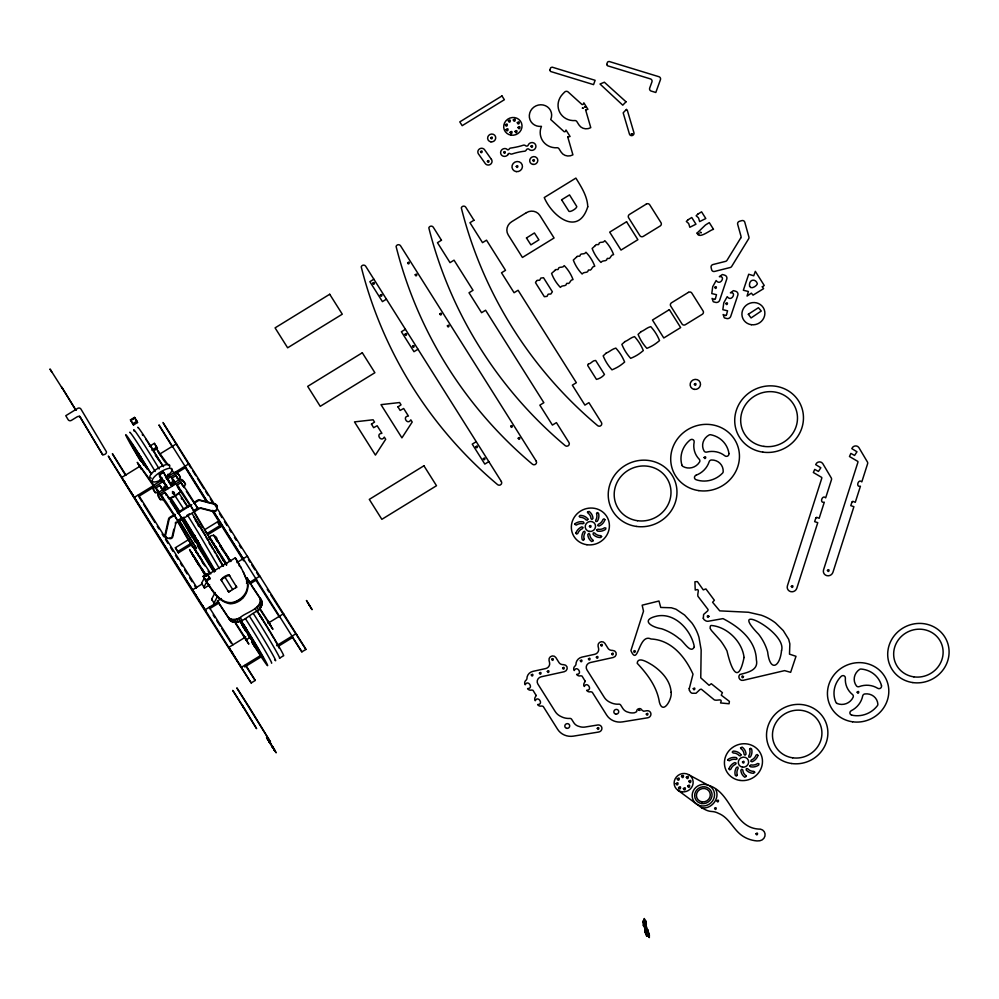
<?xml version="1.0" encoding="UTF-8"?>
<svg xmlns="http://www.w3.org/2000/svg" width="999" height="999" viewBox="0 0 999 999"><rect width="100%" height="100%" fill="white"/><g stroke="black" fill="none" stroke-linecap="round" stroke-linejoin="round"><path stroke-width="1.5" d="M75.799 410.214L61.488 386.763M647.702 930.469L647.777 929.782L649.338 935.663L649.225 933.665L649.3 937.599L649.288 934.914M643.706 922.926L643.468 921.815L643.531 925.973L643.194 920.666L643.631 922.439M234.553 601.91L236.101 601.823M643.668 922.164L644.33 918.518C643.718 924.225 647.976 922.502 644.392 919.068M649.15 934.402L649.163 933.665M643.843 922.139L645.354 932.816L644.992 929.744M645.304 930.469L646.952 936.25M229.708 575.936C229.708 572.527 218.881 579.158 221.653 580.744M228.059 590.958L228.696 591.97L229.733 591.333M645.841 922.676L646.328 924.337L646.016 921.79M644.143 926.36L644.005 922.764M221.391 598.563L217.432 600.998L228.097 617.02C231.019 620.791 236.726 619.705 240.297 617.507C245.816 612.2 263.436 608.641 259.74 597.552L249.076 581.53L246.441 583.154M217.432 600.998L229.782 619.979C238.411 627.884 249.413 614.085 256.768 611.376C261.825 608.778 264.161 601.922 259.74 597.552M689.31 688.536L693.006 674.175C685.277 657.005 671.415 639.884 650.998 638.998C638.423 632.817 638.336 667.657 630.906 650.599L643.506 611.163L642.157 605.182L658.965 601.011L660.751 607.454L671.328 607.767L675.961 609.203L684.577 615.022L691.957 623.039A55.844 53.084 -25.7 0 1 696.615 631.068A51.773 49.213 -25.7 0 1 698.975 637.387L701.161 649.899L700.761 677.846L709.115 685.326L711.3 683.728L722.414 692.657L721.266 695.179L729.42 701.41L729.058 703.771L720.554 702.946C723.201 697.652 717.207 701.148 714.397 699.949L701.373 689.235A2.797 2.66 -25.7 0 0 699.899 689.597L696.016 693.256L692.082 693.256A5.132 4.883 -25.7 0 1 690.484 692.157L689.522 690.509M242.033 598.176L242.894 596.903M172.24 536.176L173.814 529.195M178.122 478.958L176.985 478.034M183.229 485.951L182.093 485.027M178.883 480.519L180.357 477.197L179.208 475.262A3.322 3.059 -36.1 0 0 174.575 474.537L166.995 479.208M162.675 496.965L162.35 497.977L163.948 499.837L160.364 499.637L159.216 497.702A3.322 3.059 -36.1 0 1 160.739 493.181L179.67 481.543A3.322 3.059 -36.1 0 1 184.315 482.255L185.464 484.19L183.991 487.512L183.154 486.113M162.013 488.986L159.94 485.489L155.931 487.949L157.43 490.472M202.085 584.265L201.586 583.229L204.408 577.934M207.492 580.407L203.971 587.012L204.47 588.049L209.678 584.852M212.138 600.212L211.638 599.175L215.16 592.569M217.557 596.366L214.023 602.971L214.523 604.008L211.638 599.175M230.831 561.525L217.307 540.247C217.033 533.041 205.607 534.84 211.576 540.234M213.561 534.827L215.26 537.999M646.64 934.477L646.74 936.288L645.342 932.666M225.187 563.96L225.075 562.662M178.858 487.012L178.371 488.111L180.856 491.446L175.462 496.178L168.831 498.838L167.133 495.154L165.909 494.98M162.2 478.022C160.539 479.945 158.179 475.112 160.377 474.537M157.58 489.972L157.243 490.984L158.841 492.844L155.257 492.632L153.022 489.223A3.322 3.059 -36.1 0 1 154.545 484.702L162.125 480.044M162.787 473.051L163.898 472.652L165.16 475.899M160.802 487.987L161.388 487.962M130.494 419.867L134.503 417.407L136.9 421.191L137.525 422.515L133.516 424.975L130.494 419.867L133.516 424.975M130.819 420.529L134.828 418.057M132.892 423.651L136.9 421.191M373.863 279.208L369.855 281.681L382.43 301.623L386.438 299.151M149.438 446.378L154.37 443.344L157.392 448.451L153.696 450.724M151.836 450.174L156.768 447.14M140.035 466.196L121.828 477.397L122.465 478.721L205.856 611.051L205.22 609.727L218.431 601.598M159.553 454.195L176.461 443.793L177.098 445.117M159.553 475.024L163.299 471.99L172.215 486.126L171.316 485.002M159.428 474.75L163.299 471.99M405.419 329.283L401.411 331.755L413.986 351.698L417.994 349.225M165.909 477.709L173.489 473.051A3.322 3.059 -36.1 0 1 178.122 473.776L180.357 477.197M153.908 485.339L134.39 497.34L135.027 498.663M173.426 473.339L189.036 463.736L189.66 465.047M138.936 496.253L153.234 487.462M176.661 473.051L185.764 467.457M164.473 480.756L155.632 486.188A3.322 3.059 -36.1 0 0 154.108 490.709L155.257 492.632M172.315 479.021L173.451 480.594L171.965 478.096L175.974 475.624L179.196 480.044M166.671 485.314L163.674 487.162L165.285 489.373M168.419 481.331L169.693 483.479L171.691 482.23L173.302 484.44M159.291 474.463L168.207 488.598L167.095 487.075L159.653 491.695A3.322 3.059 -36.1 0 0 158.129 496.216L160.364 499.637M171.141 484.627L178.584 480.057A3.322 3.059 -36.1 0 1 183.229 480.769L185.464 484.19M161.588 496.141L162.375 497.24L161.039 494.967L165.047 492.507L170.33 499.85A338.386 11.351 58.4 0 1 179.133 513.773L181.768 518.294L178.272 512.687M177.397 485.976L178.409 487.387L177.073 485.102L181.081 482.642L186.363 489.985A338.386 11.351 58.4 0 1 195.167 503.921L197.802 508.429L193.881 502.385L194.243 503.009M170.704 497.727L173.888 496.166M174.887 495.554L178.896 493.081L187.987 507.005M174.763 514.285L169.68 517.42A2.473 2.448 -43.3 0 0 168.556 518.993L165.035 534.652A2.473 2.448 -43.3 0 0 166.895 537.562M177.31 512.724L190.01 504.92L190.322 505.619M193.818 502.572L197.627 500.224A2.473 2.448 -43.3 0 1 199.55 499.937L214.997 503.921A2.473 2.448 -43.3 0 1 216.721 506.918M175.287 514.847L170.205 517.981A2.473 2.448 -43.3 0 0 169.081 519.555L165.572 535.214A2.473 2.448 -43.3 0 0 167.432 538.124L169.83 538.636A2.473 2.448 -43.3 0 0 172.777 536.738L175.599 524.163A2.473 2.448 -43.3 0 1 176.723 522.589L199.263 508.716A2.473 2.448 -43.3 0 1 201.174 508.429L213.586 511.638A2.473 2.448 -43.3 0 0 216.608 509.865L217.245 507.48A2.473 2.448 -43.3 0 0 215.522 504.483L200.075 500.499A2.473 2.448 -43.3 0 0 198.152 500.786L194.343 503.134M177.834 513.286L191.808 504.695M174.563 515.909L173.838 514.697L177.56 520.529L181.568 518.069M190.31 505.332L193.594 510.664L197.602 508.204M178.846 520.392L184.153 517.132M186.801 515.496L189.46 513.873M193.431 511.426L197.415 508.978M191.496 544.792L188.474 539.685L191.496 544.792L178.409 552.834L175.387 547.727L189.897 538.811M192.532 537.187L195.167 535.564M204.395 529.882L217.582 521.778L219.967 525.561L220.604 526.885L207.417 534.989M178.409 552.834L177.785 551.523L190.959 543.406M219.967 525.561L206.781 533.678L204.508 529.82M195.554 542.295L198.189 540.671M203.184 576.286L207.193 573.826L210.065 578.721L206.056 581.193L203.184 576.286C209.94 586.713 216.696 601.673 230.344 603.808C243.831 603.159 252.834 588.011 245.055 576.348M203.634 577.31L206.643 575.461M210.065 578.721L207.642 574.85L235.277 557.854L241.084 567.832M209.615 577.697L205.607 580.169L206.056 581.193M201.761 584.19L192.657 589.785L193.294 591.108M236.888 562.587L247.29 556.181L247.927 557.504M235.639 587.699L236.663 587.15L229.033 574.812L221.016 579.745L228.684 591.982L236.701 587.05L236.051 586.051M476.248 441.67L472.24 444.143L484.815 464.085L488.823 461.613M249.45 582.517L259.865 576.123L260.489 577.434M218.868 603.046L209.765 608.641L209.228 607.267L232.917 644.842M250.087 583.841L256.593 579.845M235.065 602.459L243.069 597.539M245.816 636.9L228.908 647.302L242.108 668.568L241.471 667.245L260.989 655.244M267.932 623.301L283.541 613.698L284.178 615.022M249.25 636.263L250.012 637.487L246.316 639.785L246.953 641.108L243.931 636.001L244.568 637.312M276.598 645.641L296.116 633.641L296.74 634.952M244.705 666.97L261.613 656.568M278.534 646.166L292.844 637.362M251.186 682.941L108.317 456.068L109.465 458.104A482.979 16.209 58.4 0 0 251.199 682.954L255.195 680.469A482.979 16.209 58.4 0 1 246.328 666.745M292.944 638.074A482.979 16.209 58.4 0 0 301.823 651.81L305.956 649.475L305.12 647.964L162.962 422.465M173.764 480.019C172.465 482.042 175.137 481.493 172.365 479.882M228.858 575.923L229.545 575.861M679.545 791.158L677.946 790.284L701.635 807.791C711.463 809.577 720.554 798.226 715.609 789.247M246.478 581.256L249.163 581.356L249.663 582.392L246.778 577.559L249.163 581.356M158.004 491.446L156.456 489.847M200.649 507.867L211.676 510.714M172.315 492.969C177.647 492.157 171.403 496.715 173.814 491.92M701.635 807.791L705.569 809.814A16.371 15.559 -25.7 0 0 712.037 811.513A15.822 15.047 -25.7 0 1 718.331 813.286C728.933 817.432 732.804 828.621 741.345 835.114A31.281 29.733 -25.7 0 0 756.992 840.933L759.877 840.758A6.169 5.857 -25.7 0 0 760.489 829.145C732.604 829.008 732.442 792.145 708.166 785.226L689.335 775.062M301.91 651.91L212.924 510.464M710.039 786.25L711.663 787.612A11.289 10.727 -25.7 0 1 707.092 805.244A11.289 10.727 -25.7 0 1 692.182 795.054A11.289 10.727 -25.7 0 1 708.166 785.226M178.284 512.724L177.847 512.225L178.297 513.024M267.432 738.785L268.369 740.097M269.805 742.145L270.342 743.106M271.054 744.18L270.517 743.219M223.376 550.861L217.095 540.084L217.632 541.046M209.59 537.225L226.823 563.998M216.92 549.375L218.556 551.723L217.894 550.886M190.647 551.548L192.22 553.758L191.658 552.772M192.495 554.845L192.183 554.245L196.079 560.614M197.215 561.95L197.702 562.649M196.878 561.7L198.451 563.911M177.372 486.763L180.856 491.446M143.207 462.537L144.905 464.91M143.381 463.986L144.106 465.01M157.38 490.434L156.381 489.035M193.594 510.664L191.159 506.381A338.386 11.351 58.4 0 0 182.355 492.457L177.073 485.102M177.56 520.529L175.125 516.246A338.386 11.351 58.4 0 0 166.321 502.31L161.039 494.967M170.117 483.366L168.381 480.382M166.146 485.901L162.462 479.87L166.171 485.901M102.398 454.233C103.696 455.694 107.093 453.571 106.406 451.76L80.944 409.091A2.473 2.298 -36.4 0 0 77.647 408.404L65.772 415.709L68.132 419.667A2.473 2.298 -36.4 0 0 71.428 420.354L77.185 416.808A2.473 2.298 -36.4 0 1 80.469 417.482L102.785 454.907L79.433 416.084L80.469 417.482M182.38 484.865L181.081 482.642M166.346 494.73L165.047 492.507M218.282 542.057L217.67 540.958M216.259 539.485L217.195 540.971L216.284 539.597M189.997 504.994L190.235 505.469M227.297 556.418L228.534 558.229M196.266 551.885L196.878 552.984M196.054 560.564L195.392 559.415M267.857 739.135L268.244 739.897M243.132 706.68C242.208 704.67 243.993 708.391 243.144 706.543M169.693 483.479L171.029 485.314M167.02 487.774L160.677 477.634M168.494 465.359L157.268 450.037L158.978 453.096M171.229 469.118L173.963 472.877M161.638 457.018L158.329 451.798L160.901 455.781M162.2 458.179L165.784 463.086M186.376 491.333L194.368 503.446M155.357 455.307L163.574 466.583M171.965 478.096L175.187 482.505M168.044 474.15L169.83 476.61M172.515 480.294L174.313 482.742M179.683 490.109L190.359 505.919M166.021 477.647L166.87 478.821M151.548 473.976L141.246 459.902L142.632 462M159.94 485.489L163.162 489.91M170.342 501.198L178.346 513.311M153.921 485.202L137.238 462.362L153.796 486.463M155.931 487.949L159.153 492.37M139.373 465.621L138.287 464.123L141.596 469.343L140.497 467.844M139.398 465.984L140.484 467.482M160.964 496.291L174.338 515.771M181.531 497.877L182.78 499.65M205.594 580.444C212.2 589.098 218.719 602.971 231.356 602.647C242.37 600.998 251.174 589.647 246.066 578.783M144.967 465.197L143.381 462.862M248.426 635.152L248.888 635.801M249.263 636.588L250.012 637.487M177.372 478.034L175.974 475.624M168.856 481.643L168.356 480.881M215.135 537.075L215.672 538.061M222.153 548.876L221.778 548.226M222.964 550.312L221.666 548.389M145.255 466.533L145.342 466.383M195.092 549.4L194.905 549.537M248.289 634.377L251.099 638.836L250.012 636.8M274.775 750.861C272.977 747.552 275.886 752.347 274.737 750.361M182.38 519.905L182.792 520.429L182.467 519.755M142.994 463.636L143.769 464.772M251.086 637.936L247.702 632.916A60.302 2.023 58.4 0 1 244.643 628.196A51.611 1.736 58.4 0 1 240.085 621.103M251.586 585.726L261.426 600.524M216.021 538.611L215.359 537.724M248.139 633.816L249.001 635.152M251.461 639.66L252.872 641.658L249.338 635.689M204.495 573.026L203.072 571.028L203.796 572.527M245.03 637.924L245.754 639.21M273.926 749.375L274.213 749.987M183.566 500.824L186.913 505.956M181.955 517.644L214.773 570.916M147.44 469.455L146.304 467.694M252.947 641.271L251.511 639.01M145.592 466.121L146.329 467.132M142.308 462.425L141.296 460.926L141.97 462.05M229.171 575.349L229.033 574.812M227.909 556.93L225.05 553.109M229.146 559.178L226.186 554.707L226.623 555.719M213.424 543.031L214.348 544.617L213.536 543.219M217.62 550.137L217.695 550.412M178.596 511.488L172.34 501.498L178.896 510.889M195.517 550.524C196.179 551.248 193.569 547.29 195.629 550.387M193.381 555.357L198.564 563.848M203.858 571.728L200.849 567.395L205.532 575.486M196.553 560.689C197.515 562.15 194.368 557.142 196.478 560.427M205.107 573.963L202.135 569.492L204.87 574.388M269.668 742.619L270.217 743.581L267.482 738.948M62.4 388.524L49.975 368.993L50.799 370.492M198.202 525.462L198.813 526.411M141.284 460.352L142.07 461.675L137.8 454.857M140.984 460.039L137.238 453.983L137.675 454.782M252.11 640.009L251.598 639.16M252.422 640.309L254.683 644.018M245.117 629.582L247.203 632.842M51.798 372.103L50.824 370.379M145.829 466.333L146.229 466.97M179.033 520.866L180.419 523.026A80.931 2.71 58.4 0 1 186.888 533.279L196.478 548.538L179.508 520.654M251.336 638.149C254.146 642.707 245.991 629.969 250.1 636.713M220.155 545.017L219.68 544.318L219.992 544.905M228.734 558.391L229.807 560.214M222.003 548.264C219.817 545.079 224.201 551.51 221.616 548.101M220.354 546.353L220.816 547.09M215.509 547.377L214.86 546.216L226.611 565.172M215.634 547.577L216.121 548.289L215.434 547.09M175.087 495.866L183.978 509.478M210.789 573.851L193.556 547.09L196.029 551.698M204.683 573.189L205.757 574.999M195.267 559.215L194.817 558.541L195.467 559.715M195.604 559.915L205.744 576.186M196.303 561.151L199.55 565.909L197.852 563.211M268.057 739.772L268.956 740.983L268.406 740.009M208.004 502.659L158.953 424.925L160.09 426.96A482.979 16.209 58.4 0 0 172.265 446.678M185.477 467.232L206.993 501.373M212.725 510.464L243.281 558.941M220.604 526.885L217.582 521.778M157.392 448.451L154.37 443.344M137.525 422.515L134.503 417.407M226.286 564.697L214.573 546.103M208.591 537.112L210.177 539.647M217.357 551.036L218.956 553.571M221.353 557.367L222.939 559.89M150.362 445.816L153.384 450.924M179.97 511.938L170.879 498.014M192.482 537.225L195.504 542.32M214.261 572.09L182.093 519.105M197.365 545.779L212.6 570.142M202.085 561.613L203.721 564.198M252.285 641.633L253.159 642.757L252.26 640.996M201.586 583.229L204.47 588.049M175.387 547.727L177.785 551.523M125.837 474.937L112.388 453.671L113.474 455.631A482.979 16.209 58.4 0 0 125.649 475.362M196.666 587.325L138.399 494.88L139.036 496.191M219.892 545.629L224.85 553.508M228.147 558.766L229.795 561.388M206.069 537.387L208.154 540.571L207.567 539.497M253.459 641.945L256.181 646.378L255.719 645.579M245.442 630.219L242.732 625.824L243.182 626.598M202.322 561.9L204.807 565.834M208.104 571.091L209.753 573.713M309.228 604.944C307.817 602.809 310.814 607.479 309.29 605.169M239.535 564.959L235.277 557.854M229.52 559.477L230.544 561.376M215.796 538.261L214.66 536.65L215.534 537.849M259.553 608.616L261.001 610.951A40.372 1.349 58.4 0 0 264.123 615.896M211.101 539.785L212.263 541.433L211.701 540.434M217.395 550.074L218.207 551.473L217.994 550.736M225.025 577.272L232.692 589.522M183.629 518.394L200.137 545.491L190.834 530.719A57.405 1.923 58.4 0 0 182.48 517.507M143.494 463.336L144.518 464.985M143.381 463.561L144.393 465.197M197.627 553.284C195.879 550.611 199.475 556.455 197.765 553.496M200.237 557.554C198.501 554.882 202.06 560.701 200.362 557.754M199.276 556.755L199.925 557.942L199.525 557.155M206.343 575.661L189.548 549.55L190.709 551.673M205.532 574.525L206.493 576.173M235.502 623.413L236.963 625.736A40.372 1.349 58.4 0 0 247.452 642.132L248.863 644.118L243.694 635.389A60.302 2.023 58.4 0 1 240.634 630.669A51.611 1.736 58.4 0 1 235.489 622.627M195.517 594.555C196.953 596.74 194.106 592.107 195.417 594.393M124.688 482.167C125.974 484.165 123.327 479.795 124.588 482.005M168.232 480.132L166.471 477.385L167.245 479.021M188.686 539.71L177.747 520.991M190.772 543.006L194.805 549.812M190.597 543.843L192.557 546.977M191.97 513.386L196.566 520.804A55.844 1.873 58.4 0 1 201.611 529.083A51.773 1.736 58.4 0 1 205.132 534.927L223.439 566.171M193.619 516.62L205.182 535.476M187.962 515.846L192.557 523.264A55.844 1.873 58.4 0 1 195.879 528.708A51.773 1.736 58.4 0 1 201.124 537.4L219.43 568.643M183.953 518.306L188.549 525.736A55.844 1.873 58.4 0 1 191.87 531.181A51.773 1.736 58.4 0 1 197.115 539.86L215.422 571.103M139.785 457.654L140.359 458.653L138.761 456.118M253.621 642.707L253.047 641.733L255.756 646.066M220.28 545.217L220.966 546.416L220.404 545.429M159.503 453.971L160.04 454.845M181.768 498.988L181.281 498.201M143.469 463.836L144.006 464.71M201.96 560.601L201.311 559.59L202.21 560.988M198.152 555.332L198.551 555.968M197.477 562.612L197.952 563.386M62.413 388.236L76.011 410.264M214.186 545.479L213.037 543.593M208.991 542.819L210.901 545.941M211.526 546.94L212.75 548.951M214.086 551.136L215.322 553.146M197.39 554.083L197.765 554.707M216.408 554.932L222.789 565.983M222.128 548.476L221.403 547.415M211.064 539.86L211.913 541.183L210.839 539.497M212.65 542.707L215.26 546.965M137.637 454.283L138.861 456.168M201.323 560.027L201.736 560.551M196.741 552.772L196.316 552.047M192.62 555.032L193.469 556.356L190.534 551.61M272.889 746.99L266.508 737.137L267.457 739.123M273.251 747.702L272.452 746.453L276.161 752.809L268.881 741.57L269.268 742.12M272.839 747.19L273.676 748.463L273.364 747.889M274.575 750.237L274.151 749.537M212.65 542.969L193.781 511.126M196.616 552.822L195.879 551.598M223.227 560.352L223.926 561.563M192.008 537.125L187.675 529.757M188.624 540.621L177.585 521.441M244.942 628.708L245.729 629.919L244.018 627.135M253.946 643.456L253.184 642.295L254.882 645.042M139.448 456.893L140.222 458.091L136.851 452.26L139.211 456.343M216.059 539.36L216.97 540.871M218.232 551.136L216.983 549.512M213.074 543.244C214.398 545.654 211.588 540.684 212.537 542.507M212.962 543.344L210.577 539.285M172.952 480.094L175.175 483.491M167.982 480.269L167.333 479.158M172.452 491.471L173.951 493.993M255.432 645.666L256.793 647.814M257.08 648.463L257.879 649.687L256.268 647.065M136.314 451.885L135.539 450.674L137.125 453.296M136.601 452.547L137.962 454.695M143.381 463.161L144.867 465.634M143.032 462.899L144.505 465.384M156.918 489.96L157.755 491.358M197.665 562.737L197.24 562M198.202 563.461L196.89 561.75M203.746 572.802L204.807 574.575M270.629 743.418L271.054 744.18M270.23 742.906L269.805 742.145M268.182 739.959L268.606 740.721L267.557 739.098M202.772 527.647L193.619 511.588M163.399 423.326L164.098 424.5A482.979 16.209 58.4 0 0 190.934 467.869M228.334 558.603L228.921 559.59M260.364 598.95L262.063 601.91M260.539 600.536L262.238 603.496M249.076 581.53L250.774 584.49M260.252 602.222L261.938 605.182M259.503 603.945L261.201 606.905M258.354 605.606L260.052 608.566M256.855 607.117L258.554 610.077M227.098 556.593L227.71 557.667M255.07 608.416L256.768 611.376M240.297 617.507L241.995 620.466M238.586 618.406L240.284 621.366M236.788 619.055L238.486 622.015M234.977 619.43L236.676 622.389M233.229 619.505L234.927 622.477M231.606 619.293L233.304 622.252M230.182 618.793L231.868 621.753M228.996 618.031L230.682 620.991M228.097 617.02L229.782 619.979M254.183 644.005L256.556 648.126L254.795 645.092M244.718 628.159L242.357 624.075L244.106 627.085M646.728 929.932L649.138 934.015M182.355 520.329L186.913 528.409M169.655 497.552L178.496 513.461M227.847 557.742L227.223 556.555M225.449 553.908L226.061 555.019M646.49 933.266L649.288 937.349M255.232 680.406L245.479 664.785L246.116 666.096M240.634 566.808L243.719 572.864M644.417 921.328L647.714 930.007M292.108 636.101L292.732 637.424M279.533 616.158L280.17 617.482M255.856 578.583L256.481 579.907M239.111 565.397L239.61 566.433M185.027 466.196L185.652 467.52M132.505 418.631L132.817 419.293M140.734 456.993L141.371 458.316L138.349 453.209L138.973 454.533M645.741 921.066L646.203 922.826M207.193 573.826L207.642 574.85M204.395 578.234L204.845 579.258M243.257 571.84L244.73 575.299M645.304 930.394L646.515 933.503L646.016 924.799M244.28 574.275L245.504 577.372M703.358 618.281L703.596 614.472L707.617 610.938A2.797 2.66 -25.7 0 0 708.079 609.54L697.901 596.216C697.027 593.206 700.674 587.849 695.229 590.059L694.917 581.768L697.377 581.58L703.259 589.872L705.906 588.923L714.372 600.262L712.599 602.272L719.742 610.864L748.476 612.262L761.201 615.184A51.773 49.213 -25.7 0 1 767.532 617.882A55.844 53.084 -25.7 0 1 775.486 622.914L783.253 630.581L788.673 639.298L789.859 643.893L789.497 654.158L796.003 656.306L790.646 672.327L784.577 670.629L743.256 680.319C739.997 681.281 737.299 676.897 739.822 674.525C747.165 672.502 758.865 670.516 756.38 659.74C755.744 640.009 739.01 626.897 723.014 618.618L708.016 621.278A5.17 4.92 -25.7 0 1 706.006 620.941L704.37 619.904A5.17 4.92 -25.7 0 1 703.209 618.144M646.728 936.063L647.102 935.626M643.506 925.386L643.98 926.697L643.905 923.913M646.016 922.102L646.316 924.063M270.679 626.086A40.372 1.349 58.4 0 0 271.503 627.335L272.914 629.333L267.744 620.591A60.302 2.023 58.4 0 1 264.673 615.871A51.611 1.736 58.4 0 1 259.54 607.829M269.83 624.787A40.372 1.349 58.4 0 1 267.083 620.541M266.121 619.03A40.372 1.349 58.4 0 1 265.122 617.482M249.45 616.183A34.69 1.161 58.4 0 1 269.493 648.975A34.69 1.161 58.4 0 1 274.688 659.765M253.459 613.711A34.69 1.161 58.4 0 1 272.103 644.105A34.69 1.161 58.4 0 1 279.52 658.191L283.529 655.731A34.69 1.161 58.4 0 0 276.111 641.645A34.69 1.161 58.4 0 0 257.467 611.251M245.442 618.643A34.69 1.161 58.4 0 1 264.098 649.038A34.69 1.161 58.4 0 1 271.503 663.124M257.18 611.45A26.086 0.874 58.4 0 1 266.633 626.423M267.295 627.509A26.086 0.874 58.4 0 1 269.905 631.818M270.542 632.854A26.086 0.874 58.4 0 1 273.838 638.436M274.525 639.622A26.086 0.874 58.4 0 1 275.786 641.82M276.361 642.819A26.086 0.874 58.4 0 1 279.146 648.226M239.91 620.254A19.206 0.649 58.4 0 1 256.818 647.177A19.206 0.649 58.4 0 1 252.035 641.458M250.087 638.349A19.206 0.649 58.4 0 1 248.114 635.139M245.579 630.943A19.206 0.649 58.4 0 1 244.393 628.958M243.831 628.009A19.206 0.649 58.4 0 1 241.446 623.863M241.433 621.116A34.69 1.161 58.4 0 1 266.845 663.598A34.69 1.161 58.4 0 1 252.023 642.444M241.146 621.303A26.086 0.874 58.4 0 1 261.738 655.244A26.086 0.874 58.4 0 1 252.959 643.381M250.637 638.423A40.372 1.349 58.4 0 1 249.787 637.112M247.04 632.866A40.372 1.349 58.4 0 1 246.079 631.356M245.08 629.807A40.372 1.349 58.4 0 1 242.02 624.949M137.8 427.597A34.69 1.161 58.4 0 1 163.199 466.521M168.007 474.687A34.69 1.161 58.4 0 1 169.281 476.91M142.32 434.865A26.086 0.874 58.4 0 1 143.019 435.364M145.704 439.148A26.086 0.874 58.4 0 1 146.978 441.046M147.665 442.095A26.086 0.874 58.4 0 1 149.95 445.616M153.109 450.611A26.086 0.874 58.4 0 1 159.765 461.401M134.365 431.418A34.69 1.161 58.4 0 1 140.085 438.411A34.69 1.161 58.4 0 1 159.191 468.993M141.958 462.262A19.206 0.649 58.4 0 1 134.216 448.201A19.206 0.649 58.4 0 1 147.203 468.381M129.795 432.53A34.69 1.161 58.4 0 1 155.182 471.453M159.99 479.62A34.69 1.161 58.4 0 1 161.264 481.843M140.122 460.252A34.69 1.161 58.4 0 1 126.611 435.527A34.69 1.161 58.4 0 1 151.174 473.926M140.809 460.814A26.086 0.874 58.4 0 1 130.707 442.407A26.086 0.874 58.4 0 1 147.74 468.793M161.813 479.495A11.601 3.584 -32.2 0 1 153.134 478.371A11.601 3.584 -32.2 0 1 169.555 468.269A11.601 3.584 -32.2 0 1 165.672 477.122M151.299 478.184A11.601 3.584 -32.2 0 1 158.254 468.094A11.601 3.584 -32.2 0 1 169.543 466.97M215.647 510.164A2.473 2.448 -43.3 0 1 215.322 510.526M214.485 511.013A2.473 2.448 -43.3 0 1 213.049 511.076M175.225 523.139A2.473 2.448 -43.3 0 1 176.199 522.027M171.778 537.162A2.473 2.448 -43.3 0 1 171.391 537.562M170.404 538.061A2.473 2.448 -43.3 0 1 169.306 538.074M198.739 508.166A2.473 2.448 -43.3 0 1 199.188 507.942M195.292 520.104A57.405 1.923 58.4 0 1 198.851 525.786M279.595 617.32A482.979 16.209 58.4 0 1 255.732 579.919M243.631 560.826A482.979 16.209 58.4 0 1 212.113 510.714M206.331 501.473A482.979 16.209 58.4 0 1 185.302 467.719M305.831 649.338A482.979 16.209 58.4 0 1 270.741 594.742M269.006 592.02A482.979 16.209 58.4 0 1 267.27 589.285M258.941 576.198A482.979 16.209 58.4 0 1 256.543 572.415M254.932 569.88A482.979 16.209 58.4 0 1 251.698 564.785M250.075 562.225A482.979 16.209 58.4 0 1 248.451 559.652M241.084 547.976A482.979 16.209 58.4 0 1 239.435 545.367M236.126 540.122A482.979 16.209 58.4 0 1 234.465 537.487M231.144 532.205A482.979 16.209 58.4 0 1 229.483 529.557M226.973 525.586A482.979 16.209 58.4 0 1 224.475 521.59M221.965 517.594A482.979 16.209 58.4 0 1 219.455 513.598M211.938 501.573A482.979 16.209 58.4 0 1 210.339 499.013M207.929 495.154A482.979 16.209 58.4 0 1 205.519 491.296M203.908 488.711A482.979 16.209 58.4 0 1 197.44 478.321M195.816 475.724A482.979 16.209 58.4 0 1 192.57 470.492M231.281 643.344A482.979 16.209 58.4 0 1 221.84 628.596M220.117 625.886A482.979 16.209 58.4 0 1 216.646 620.429M214.897 617.694A482.979 16.209 58.4 0 1 213.149 614.959M196.191 588.211A482.979 16.209 58.4 0 1 194.555 585.626M192.095 581.73A482.979 16.209 58.4 0 1 189.623 577.822M187.15 573.888A482.979 16.209 58.4 0 1 184.665 569.942M182.18 565.996A482.979 16.209 58.4 0 1 180.519 563.349M178.009 559.378A482.979 16.209 58.4 0 1 175.512 555.394M173.014 551.411A482.979 16.209 58.4 0 1 170.504 547.402M167.994 543.406A482.979 16.209 58.4 0 1 165.484 539.398M163.811 536.725A482.979 16.209 58.4 0 1 162.138 534.053M158.903 528.871A482.979 16.209 58.4 0 1 157.293 526.298M154.882 522.44A482.979 16.209 58.4 0 1 143.556 504.245M141.933 501.635A482.979 16.209 58.4 0 1 138.674 496.391M681.942 465.159A24.326 23.114 -25.7 0 1 690.272 439.872A2.473 2.36 -25.7 0 1 694.155 442.02A20.954 19.918 -25.7 0 0 699.2 459.215A2.473 2.36 -25.7 0 1 699.525 462.062A11.988 11.401 -25.7 0 1 682.916 466.433A2.473 2.36 -25.7 0 1 681.892 465.134M689.41 690.371A5.132 4.883 -25.7 0 1 689.198 688.411M743.481 676.673C741.857 680.219 740.921 673.875 743.481 676.673M596.578 513.449L596.603 513.811A8.129 7.73 -25.7 0 1 595.654 520.304L595.854 521.54L597.302 521.266A10.115 9.615 -25.7 0 0 598.488 513.199L597.464 512.562L596.578 513.449M749.65 749.15L749.675 749.512A8.129 7.73 -25.7 0 1 748.726 756.006L748.925 757.254L750.374 756.967A10.115 9.615 -25.7 0 0 751.56 748.9L750.536 748.263L749.65 749.15M536.126 695.429L535.776 696.403A3.721 3.534 -25.7 0 0 535.227 700.749C538.024 694.954 544.118 704.632 537.624 704.545A3.721 3.534 -25.7 0 0 541.82 705.981L543.219 706.455L557.579 729.245A16.284 15.472 -25.7 0 0 573.488 736.126L598.701 732.03A3.721 3.534 -25.7 0 0 601.885 727.921A3.721 3.534 -25.7 0 0 597.764 724.987L585.551 726.972A11.976 11.389 -25.7 0 1 579.158 726.448A9.203 8.741 -25.7 0 1 573.776 722.677L571.69 719.367A2.235 2.123 -25.7 0 0 569.717 718.406A14.573 13.849 -25.7 0 1 567.407 718.393A16.796 15.972 -25.7 0 1 561.326 716.683A14.598 13.874 -25.7 0 1 554.994 711.226L537.862 684.028A4.958 4.708 -25.7 0 1 541.183 676.798L564.26 671.715A3.721 3.534 -25.7 0 0 563.623 664.672L562.062 664.547A4.958 4.708 -25.7 0 1 558.928 662.462L555.831 657.529A3.734 3.546 -25.7 0 0 549.038 660.389L549.575 662.712A4.958 4.708 -25.7 0 1 545.679 668.556L532.917 671.365A7.443 7.08 -25.7 0 0 526.91 678.87L526.348 679.932A3.721 3.534 -25.7 0 0 525.174 684.802C527.971 678.995 534.065 688.686 527.559 688.586A3.721 3.534 -25.7 0 0 531.768 690.022L533.004 690.309L536.126 695.429M585.164 681.193L584.815 682.155A3.721 3.534 -25.7 0 0 584.265 686.513C587.062 680.706 593.156 690.396 586.65 690.297A3.721 3.534 -25.7 0 0 590.846 691.733L592.245 692.22L606.605 714.997A16.284 15.472 -25.7 0 0 622.514 721.89L647.727 717.794A3.721 3.534 -25.7 0 0 650.911 713.673A3.721 3.534 -25.7 0 0 646.79 710.751L643.618 711.238L641.945 710.139A2.473 2.36 -25.7 0 1 641.333 709.315C640.309 707.767 636.925 708.853 636.763 710.639A2.473 2.36 -25.7 0 1 636.588 711.725L634.59 712.737A11.976 11.389 -25.7 0 1 628.184 712.212A9.203 8.741 -25.7 0 1 622.802 708.428L620.729 705.132A2.235 2.123 -25.7 0 0 618.743 704.158A14.573 13.849 -25.7 0 1 616.445 704.145A16.796 15.972 -25.7 0 1 610.364 702.447A14.598 13.874 -25.7 0 1 604.033 696.977L586.9 669.792A4.958 4.708 -25.7 0 1 590.209 662.562L613.286 657.479A3.721 3.534 -25.7 0 0 612.649 650.436L611.101 650.312A4.958 4.708 -25.7 0 1 607.954 648.214L604.857 643.294A3.734 3.546 -25.7 0 0 598.064 646.153L598.601 648.463A4.958 4.708 -25.7 0 1 594.705 654.308L581.955 657.117A7.443 7.08 -25.7 0 0 575.936 664.635L575.374 665.696A3.721 3.534 -25.7 0 0 574.213 670.566C577.01 664.76 583.104 674.437 576.598 674.35A3.721 3.534 -25.7 0 0 580.794 675.786L582.03 676.061L585.164 681.193M762.312 286.8L763.586 288.661L753.046 295.142L751.348 293.144L747.065 296.066L748.388 291.471L743.343 290.272L748.713 274.25L753.733 275.774L755.331 271.353L764.247 285.489L762.312 286.8M815.833 518.069L814.635 521.64L817.756 522.677L796.802 588.274A4.958 4.708 -25.7 0 1 790.646 591.62A4.958 4.708 -25.7 0 1 787.424 585.789L821.678 478.571A2.473 2.36 -25.7 0 0 821.752 477.485A2.473 2.36 -25.7 0 0 821.403 477.235L813.348 472.502L814.722 469.393L818.431 471.428L820.841 467.769L815.684 464.635A3.946 3.759 -25.7 0 1 822.776 463.598L831.28 477.959A2.473 2.36 -25.7 0 1 831.455 479.782L825.674 497.864C822.289 494.193 819.143 503.608 824.3 502.197L819.155 518.306L816.695 517.295L815.833 518.069M851.972 502.085L850.773 505.656L853.895 506.693L832.941 572.29A4.958 4.708 -25.7 0 1 826.785 575.636A4.958 4.708 -25.7 0 1 823.563 569.805L857.816 462.587A2.473 2.36 -25.7 0 0 857.891 461.488A2.473 2.36 -25.7 0 0 857.542 461.251L849.475 456.518L850.861 453.409L854.57 455.444L856.98 451.773L851.822 448.651A3.946 3.759 -25.7 0 1 858.903 447.614L867.419 461.975A2.473 2.36 -25.7 0 1 867.594 463.786L861.812 481.88C858.428 478.209 855.306 487.624 860.439 486.213L855.281 502.322L852.834 501.311L851.972 502.085M244.93 709.278L256.606 728.671L232.73 690.396L244.93 709.278M249.013 706.768L270.479 741.97L236.813 687.886L249.013 706.817M671.116 692.344C672.352 698.825 663.024 715.546 659.415 702.297C657.005 686.763 647.489 674.337 637.187 663.249C637.824 655.694 648.875 663.099 652.384 665.134C661.625 671.316 670.479 680.656 671.116 692.344M697.09 233.067C698.813 239.835 710.177 229.795 713.511 229.32L709.302 222.627L705.494 224.962L697.09 233.067M749.575 286.251C750.773 289.81 756.555 286.201 757.392 283.828C755.806 278.097 748.438 279.233 749.575 286.251M574.725 524.275L576.248 525.124A8.129 7.73 -25.7 0 1 582.879 523.751L584.053 523.126L583.391 521.903A10.115 9.615 -25.7 0 0 575.137 523.601L574.725 524.275M584.19 539.335L583.391 540.372L582.267 539.747A10.115 9.615 -25.7 0 1 583.453 531.68L584.727 531.306L585.114 532.654A8.129 7.73 -25.7 0 0 584.153 539.135L584.19 539.335M587.499 512.112L587.874 512.974A8.129 7.73 -25.7 0 1 591.021 518.618L591.945 519.48L592.981 518.444A10.115 9.615 -25.7 0 0 589.073 511.426L587.499 512.112M593.269 540.634L591.683 541.533A10.115 9.615 -25.7 0 1 587.787 534.515L588.811 533.466L589.747 534.328A8.129 7.73 -25.7 0 0 592.882 539.972L593.269 540.634M601.61 536.488L600.611 537.562A10.115 9.615 -25.7 0 1 593.094 534.265L593.319 532.867L594.617 533.016A8.129 7.73 -25.7 0 0 600.661 535.651L601.61 536.488M727.784 759.977L729.32 760.826A8.129 7.73 -25.7 0 1 735.951 759.452L737.125 758.828L736.45 757.604A10.115 9.615 -25.7 0 0 728.209 759.302L727.784 759.977M737.262 775.037L736.463 776.073L735.339 775.449A10.115 9.615 -25.7 0 1 736.525 767.382L737.799 767.007L738.174 768.356A8.129 7.73 -25.7 0 0 737.225 774.837L737.262 775.037M740.571 747.814L740.946 748.676A8.129 7.73 -25.7 0 1 744.093 754.32L745.017 755.182L746.053 754.145A10.115 9.615 -25.7 0 0 742.145 747.127L740.571 747.814M746.34 776.335L744.755 777.234A10.115 9.615 -25.7 0 1 740.846 770.217L741.882 769.168L742.819 770.029A8.129 7.73 -25.7 0 0 745.953 775.674L746.34 776.335M754.682 772.19L753.683 773.263A10.115 9.615 -25.7 0 1 746.166 769.967L746.39 768.568L747.689 768.718A8.129 7.73 -25.7 0 0 753.733 771.353L754.682 772.19M561.6 199.788L568.531 210.677C568.743 213.761 579.083 207.355 576.361 205.856L569.53 194.905L561.6 199.788M526.473 237.974L530.894 244.867L538.923 239.86L534.415 232.954L526.473 237.974M748.326 314.248L751.061 317.957L761.275 311.039L758.441 307.704L748.326 314.248M781.518 650.661C779.819 667.494 769.904 672.19 767.644 651.897A57.405 54.57 -25.7 0 0 758.616 634.228C725.511 600.287 787.537 631.93 781.518 650.661M575.899 533.079L576.548 534.09L577.797 533.466A8.129 7.73 -25.7 0 1 582.492 528.608L583.079 527.46L581.78 526.86A10.115 9.615 -25.7 0 0 575.948 532.904L575.899 533.079M604.87 519.68L604.82 520.042A10.115 9.615 -25.7 0 1 598.975 526.086L597.677 525.499L598.276 524.338A8.129 7.73 -25.7 0 0 602.959 519.48L604.033 518.818L604.87 519.68M728.97 768.78L729.62 769.792L730.868 769.168A8.129 7.73 -25.7 0 1 735.564 764.31L736.151 763.161L734.852 762.562A10.115 9.615 -25.7 0 0 729.02 768.606L728.97 768.78M757.941 755.381L757.879 755.756A10.115 9.615 -25.7 0 1 752.047 761.787L750.749 761.201L751.348 760.039A8.129 7.73 -25.7 0 0 756.031 755.182L757.105 754.52L757.941 755.381M549.787 70.217L550.586 71.478L593.556 84.628L595.117 80.307L552.16 67.158L550.711 67.695L549.787 70.217M606.68 64.498L607.479 65.759L650.449 78.909A2.473 2.36 -25.7 0 1 651.935 81.893L649.687 88.087A2.473 2.36 -25.7 0 0 651.186 91.071L655.806 92.482L660.439 79.695A2.473 2.36 -25.7 0 0 658.953 76.723L609.04 61.451L607.592 61.988L606.68 64.498M587.887 519.218L587.25 520.179L586.138 519.942A8.129 7.73 -25.7 0 0 580.094 517.295L579.145 516.358L580.144 515.397A10.115 9.615 -25.7 0 1 587.662 518.681L587.887 519.218M596.653 530.019L597.377 531.056A10.115 9.615 -25.7 0 0 605.619 529.358L605.881 528.021L604.507 527.822A8.129 7.73 -25.7 0 1 597.877 529.195L596.653 530.019M740.958 754.919L740.321 755.881L739.21 755.644A8.129 7.73 -25.7 0 0 733.166 752.996L732.217 752.06L733.216 751.098A10.115 9.615 -25.7 0 1 740.734 754.382L740.958 754.919M749.725 765.721L750.449 766.757A10.115 9.615 -25.7 0 0 758.691 765.059L758.94 763.723L757.579 763.536A8.129 7.73 -25.7 0 1 750.948 764.897L749.725 765.721M635.414 651.373C633.728 654.869 632.854 648.563 635.414 651.373M694.342 646.815C690.771 654.869 683.254 640.509 679.245 638.661A57.405 54.57 -25.7 0 0 661.675 628.771C651.111 627.172 639.959 619.78 657.205 616.008C675.237 612.549 691.221 630.369 694.342 646.815M708.94 616.321C707.354 619.867 706.268 613.586 708.94 616.321M587.762 206.768C578.321 236.863 552.172 216.383 544.243 197.552L575.886 178.097C581.281 186.85 587.387 196.179 587.762 206.768M536.426 281.219L535.501 282.667L544.343 296.691L547.065 296.353L548.051 294.393A2.048 1.936 -25.7 0 1 548.401 294.156L550.861 294.018L552.36 291.77L543.518 277.734L540.809 278.072L539.81 280.032A2.048 1.936 -25.7 0 1 539.46 280.282L537.237 280.294L536.426 281.219M554.807 270.504L551.585 273.414C553.434 278.471 556.605 283.504 560.377 287.375C562.262 284.528 566.071 287.15 566.633 283.529A2.048 1.936 -25.7 0 1 567.007 283.316C570.454 284.715 569.567 279.595 573.039 279.583C571.178 274.525 568.044 269.493 564.235 265.622C562.687 268.719 558.478 265.634 558.191 269.318A2.048 1.936 -25.7 0 1 557.842 269.568L555.619 269.58L554.807 270.504M576.535 257.143L573.314 260.052C575.162 265.11 578.334 270.142 582.105 274.001C583.99 271.154 587.799 273.776 588.361 270.155A2.048 1.936 -25.7 0 1 588.736 269.955C592.182 271.341 591.296 266.233 594.767 266.221C592.919 261.164 589.735 256.131 585.963 252.26C584.415 255.357 580.207 252.272 579.919 255.956A2.048 1.936 -25.7 0 1 579.57 256.194L577.347 256.219L576.535 257.143M595.367 245.554L592.145 248.464C593.993 253.521 597.177 258.554 600.948 262.425C602.822 259.578 606.63 262.2 607.205 258.566A2.048 1.936 -25.7 0 1 607.579 258.366C611.013 259.765 610.139 254.645 613.598 254.633C611.763 249.55 608.566 244.555 604.807 240.672C603.259 243.768 599.038 240.684 598.751 244.368A2.048 1.936 -25.7 0 1 598.401 244.618L596.178 244.63L595.367 245.554M588.349 364.073L587.662 365.422L596.453 379.383C599.612 378.658 602.409 376.935 604.47 374.45L595.679 360.489C592.482 360.339 591.321 363.636 588.349 364.073M606.193 353.097L603.171 355.881C605.456 361.363 608.016 365.409 611.975 369.842C617.257 367.632 620.279 365.771 624.637 362.05C622.352 356.568 619.792 352.535 615.834 348.102C611.613 349.275 609.74 351.76 606.193 353.097M624.887 341.608L621.865 344.38C624.15 349.862 626.698 353.908 630.669 358.341C635.951 356.131 638.973 354.283 643.319 350.562C641.046 345.08 638.486 341.034 634.527 336.601C630.307 337.787 628.433 340.272 624.887 341.608M641.108 331.631L638.086 334.415C640.371 339.885 642.919 343.931 646.89 348.364C652.172 346.154 655.194 344.305 659.54 340.584C657.255 335.102 654.707 331.056 650.749 326.623C646.528 327.809 644.655 330.294 641.108 331.631M715.434 298.639L714.485 299.5L712.062 298.414L713.249 301.748L715.546 302.385A3.322 3.159 -25.7 0 0 719.779 299.912L726.66 279.383A3.322 3.159 -25.7 0 0 724.662 275.162L722.364 274.525L719.342 276.673C726.123 275.637 720.329 286.401 716.146 280.532L712.724 286.713L711.775 293.581L716.495 294.68L715.434 298.639M726.498 314.747L725.549 315.609L723.126 314.523L724.312 317.857L726.61 318.506A3.322 3.159 -25.7 0 0 730.843 316.034L737.724 295.492A3.322 3.159 -25.7 0 0 735.726 291.271L733.428 290.634L730.406 292.794C737.137 291.683 731.418 302.61 727.21 296.653L723.788 302.822L722.839 309.69L727.559 310.801L726.498 314.747M744.055 657.479C738.036 686.65 730.793 667.444 727.01 650.973A80.931 76.923 -25.7 0 0 720.541 640.709L711.475 630.544L710.114 628.383L710.277 626.535A1.274 1.211 -25.7 0 1 711.188 625.474C726.897 626.635 742.294 641.57 744.055 657.479M371.453 424.113L373.638 427.684L377.147 425.736L381.918 433.316C375.237 433.554 381.156 442.907 384.303 437.1L385.689 439.285L375.424 455.094L354.483 421.89L373.089 419.792L374.538 422.09L371.453 424.113M397.964 406.868L400.149 410.439L403.658 408.491L408.429 416.071C401.748 416.308 407.654 425.661 410.814 419.855L412.2 422.04L401.923 437.862L380.994 404.645L399.6 402.547L401.036 404.845L397.964 406.868M507.879 154.645L507.829 154.783A4.083 3.884 -25.7 0 1 502.285 155.744A4.083 3.884 -25.7 0 1 501.261 150.462A4.083 3.884 -25.7 0 1 506.693 149.001L506.805 149.113A1.299 1.236 -25.7 0 0 509.103 149.151A2.473 2.36 -25.7 0 1 510.189 148.152C514.647 147.49 519.143 146.628 523.401 145.167A2.473 2.36 -25.7 0 1 525.536 145.692A1.736 1.648 -25.7 0 0 528.009 145.492A4.083 3.884 -25.7 0 1 533.816 142.957A4.083 3.884 -25.7 0 1 534.977 148.888A4.083 3.884 -25.7 0 1 528.696 149.013A1.736 1.648 -25.7 0 0 526.361 149.875A2.473 2.36 -25.7 0 1 524.937 151.161C520.766 151.598 515.884 152.697 511.9 154.033A2.473 2.36 -25.7 0 1 509.977 153.646A1.299 1.236 -25.7 0 0 507.879 154.645L507.879 154.695M372.777 283.241C374.063 286.813 375.612 280.507 372.777 283.241M380.332 295.192C381.618 298.776 383.166 292.457 380.332 295.192M407.642 262.824C408.941 266.408 410.489 260.09 407.642 262.824M404.982 334.315C406.281 337.887 407.829 331.581 404.982 334.315M415.197 274.775C416.496 278.359 418.044 272.04 415.197 274.775M412.525 346.278C413.811 349.85 415.359 343.544 412.525 346.278M439.847 313.898C441.146 317.482 442.694 311.164 439.847 313.898M447.39 325.861C448.688 329.445 450.237 323.127 447.39 325.861M480.556 151.623C481.855 155.195 483.404 148.926 480.556 151.623M490.721 137.775C492.02 141.359 493.568 135.04 490.721 137.775M487.4 161.289C488.698 164.86 490.247 158.554 487.4 161.289M505.382 124.825C506.955 129.158 508.828 121.503 505.382 124.825M506.106 129.57C507.679 133.916 509.552 126.261 506.106 129.57M508.366 120.829C509.94 125.175 511.813 117.52 508.366 120.829M503.708 152.273C505.007 155.844 506.518 149.563 503.708 152.273M510.102 132.305C511.675 136.651 513.548 128.996 510.102 132.305M513.311 119.942C514.872 124.288 516.758 116.633 513.311 119.942M515.047 131.418C516.608 135.764 518.493 128.109 515.047 131.418M517.307 122.677C518.881 127.023 520.754 119.368 517.307 122.677M518.031 127.435C519.592 131.768 521.478 124.126 518.031 127.435M516.258 166.396C517.557 169.98 519.105 163.661 516.258 166.396M475.811 446.703C477.11 450.274 478.658 443.968 475.811 446.703M530.931 146.279C532.23 149.862 533.778 143.544 530.931 146.279M483.354 458.666C484.64 462.237 486.188 455.931 483.354 458.666M532.804 160.34C534.09 163.923 535.639 157.605 532.804 160.34M510.676 426.286C511.975 429.87 513.523 423.551 510.676 426.286M518.219 438.249C519.517 441.833 521.066 435.514 518.219 438.249M582.429 108.104L583.379 108.304L582.429 108.104M584.565 106.793L585.514 106.98L584.59 106.706M531.306 674.937C532.604 678.521 534.153 672.202 531.306 674.937M539.423 673.151C540.721 676.735 542.27 670.416 539.423 673.151M547.327 671.403C548.626 674.987 550.174 668.668 547.327 671.403M631.38 133.916L632.467 134.141L631.38 133.916M551.698 659.29C552.996 662.874 554.545 656.555 551.698 659.29M562.624 668.044C563.923 671.628 565.471 665.309 562.624 668.044M589.422 526.273C590.721 529.857 592.27 523.538 589.422 526.273M580.344 660.689C581.63 664.273 583.191 657.954 580.344 660.689M588.448 658.915C589.747 662.487 591.296 656.168 588.448 658.915M596.366 657.167C597.664 660.751 599.213 654.432 596.366 657.167M600.724 645.042C602.022 648.626 603.571 642.307 600.724 645.042M597.277 728.308C598.576 731.892 600.124 725.574 597.277 728.308M611.663 653.808C612.961 657.379 614.51 651.061 611.663 653.808M698.176 233.716L699.138 233.916L698.214 233.629M700.311 232.405L701.273 232.605L700.311 232.405M638.648 710.152L639.747 710.376L638.648 710.152M694.38 384.215C695.666 387.799 697.215 381.481 694.38 384.215M646.303 714.073C647.577 717.657 649.2 711.325 646.303 714.073M714.784 287.362C716.083 290.934 717.632 284.628 714.784 287.362M725.848 303.471C727.147 307.055 728.696 300.736 725.848 303.471M704.12 457.455C705.419 461.038 706.967 454.72 704.12 457.455M676.036 783.578C677.647 788.061 679.582 780.169 676.036 783.578M677.247 778.87C678.87 783.353 680.806 775.449 677.247 778.87M678.571 787.612C680.194 792.095 682.13 784.203 678.571 787.612M681.518 776.248C683.129 780.719 685.077 772.826 681.518 776.248M683.391 788.611C685.014 793.081 686.95 785.189 683.391 788.611M686.325 777.247C687.949 781.717 689.884 773.825 686.325 777.247M687.662 785.988C689.273 790.459 691.208 782.567 687.662 785.988M688.873 781.268C690.496 785.751 692.432 777.859 688.873 781.268M714.61 808.378C715.908 811.962 717.457 805.644 714.61 808.378M716.907 800.823C718.206 804.407 719.755 798.089 716.907 800.823M742.494 761.975C743.805 765.546 745.316 759.265 742.494 761.975M791.308 586.363C792.607 589.947 794.155 583.628 791.308 586.363M755.956 833.753C757.254 837.337 758.803 831.018 755.956 833.753M827.447 570.379C828.745 573.963 830.294 567.644 827.447 570.379M857.167 692.157C858.466 695.741 860.014 689.422 857.167 692.157M693.281 688.636C694.23 692.295 696.328 686.163 693.281 688.636M567.757 137L572.914 154.833A8.954 8.516 -25.7 0 1 561.113 152.11L559.028 148.801A2.473 2.36 -25.7 0 0 556.83 147.727A14.323 13.611 -25.7 0 1 554.557 147.715A16.558 15.734 -25.7 0 1 541.458 126.349A11.289 10.727 -25.7 0 1 529.333 115.172A11.289 10.727 -25.7 0 1 543.194 104.995A11.289 10.727 -25.7 0 1 550.724 119.543L564.198 131.743L565.334 131.581L565.996 130.032L570.079 136.501L567.757 137M585.601 109.828L590.771 127.647A8.954 8.516 -25.7 0 1 578.958 124.925L576.885 121.616A2.473 2.36 -25.7 0 0 574.687 120.542A14.323 13.611 -25.7 0 1 572.415 120.542A16.558 15.734 -25.7 0 1 558.965 110.552A16.558 15.734 -25.7 0 1 562.687 94.081L564.61 92.095A2.473 2.36 -25.7 0 1 568.081 91.92L582.042 104.558L583.191 104.395L583.853 102.847L587.936 109.328L585.601 109.828M306.506 600.561L312.013 609.552L306.506 600.561M740.696 238.024L727.06 260.24A2.473 2.36 -25.7 0 1 725.486 261.388L712.974 264.535A2.473 2.36 -25.7 0 0 711.101 267.445L711.638 269.742A2.473 2.36 -25.7 0 0 714.56 271.441L730.144 267.52A2.473 2.36 -25.7 0 0 731.718 266.371L748.626 238.823A2.473 2.36 -25.7 0 0 748.9 236.963L744.779 222.19A2.473 2.36 -25.7 0 0 741.77 220.629L739.397 221.328A2.473 2.36 -25.7 0 0 737.662 224.3L740.971 236.164A2.473 2.36 -25.7 0 1 740.696 238.024M626.023 101.798L622.764 105.17L600.012 84.028L604.358 82.23L626.023 101.798M626.41 109.453L623.164 112.812L629.445 134.078A2.36 2.235 -25.7 0 0 632.317 135.527A2.36 2.235 -25.7 0 0 633.928 132.68L627.459 110.764A2.473 2.36 -25.7 0 0 626.41 109.453M687.949 219.855L686.338 221.453L687.836 222.802A2.473 2.36 -25.7 0 1 688.885 224.126L689.822 227.273L695.966 224.201L691.758 217.507L687.949 219.855M697.764 214.173L696.153 215.772L697.664 217.12A2.473 2.36 -25.7 0 1 698.713 218.444L699.637 221.591L705.794 218.519L701.573 211.838L697.764 214.173M501.973 95.941L459.79 121.89L462.175 125.674L504.37 99.725L501.973 95.941M329.707 294.255L275.075 327.872L287.637 347.802L342.282 314.198L329.707 294.255M441.471 240.222L437.462 242.695L450.025 262.625L454.033 260.165L473.026 290.297L469.018 292.769L481.58 312.699L485.589 310.239L543.856 402.684L539.847 405.157L552.41 425.087L556.418 422.627L568.98 442.545A2.473 2.36 -25.7 0 1 565.359 445.766A459.69 436.95 -25.7 0 1 428.821 227.822A2.473 2.36 -25.7 0 1 433.254 227.185L441.471 240.222M473.963 220.242L469.955 222.702L482.517 242.645L486.525 240.185L505.519 270.317L501.51 272.777L514.073 292.719L518.081 290.259L576.348 382.704L572.34 385.164L584.902 405.107L588.911 402.647L601.46 422.565A2.473 2.36 -25.7 0 1 597.839 425.786A459.69 436.95 -25.7 0 1 461.301 207.842A2.473 2.36 -25.7 0 1 465.746 207.205L473.963 220.242M526.398 212.662L511.638 221.753A9.915 9.428 -25.7 0 0 508.216 234.915L522.427 257.455L554.07 237.999L539.86 215.447A9.915 9.428 -25.7 0 0 526.398 212.662M362.312 352.772L307.68 386.376L320.242 406.318L374.887 372.714L362.312 352.772M646.328 204.071L629.457 214.448A2.473 2.36 -25.7 0 0 628.608 217.732L639.909 235.689A2.473 2.36 -25.7 0 0 643.281 236.376L660.152 225.999A2.473 2.36 -25.7 0 0 661.013 222.702L649.7 204.758A2.473 2.36 -25.7 0 0 646.328 204.071M626.573 221.753L609.69 232.13L621.003 250.075L637.886 239.698L626.573 221.753M688.436 292.37L671.565 302.747A2.473 2.36 -25.7 0 0 670.704 306.044L682.017 323.988A2.473 2.36 -25.7 0 0 685.389 324.687L702.26 314.31A2.473 2.36 -25.7 0 0 703.109 311.014L691.808 293.069A2.473 2.36 -25.7 0 0 688.436 292.37M669.355 309.64L652.472 320.03L663.786 337.974L680.656 327.585L669.355 309.64M423.926 465.784L369.293 499.388L381.855 519.33L436.501 485.726L423.926 465.784M140.359 457.667L141.708 460.227L140.359 457.667M245.866 629.482L247.203 632.042L245.866 629.482M131.706 493.194L132.717 494.855L131.743 493.256M202.535 605.581L203.546 607.242L202.572 605.644M231.88 652.147L232.892 653.808L231.918 652.197M239.423 664.11L240.434 665.771L239.46 664.173M271.603 745.853L272.827 747.864L271.603 745.853M215.697 546.815L216.958 548.888L215.697 546.815M268.993 622.939L270.005 624.6L268.993 622.939M196.229 551.298L195.317 550.049L196.229 551.286M245.854 630.469L241.034 622.502L245.866 630.469M251.736 640.172L252.023 640.809L251.736 640.172M491.421 159.378L484.577 149.725A3.721 3.534 -25.7 0 0 479.47 148.938A3.721 3.534 -25.7 0 0 478.446 153.921L485.289 163.574A3.721 3.534 -25.7 0 0 490.397 164.373A3.721 3.534 -25.7 0 0 491.421 159.378M536.238 461.126L400.524 245.766A2.473 2.36 -25.7 0 0 396.079 246.403A459.69 436.95 -25.7 0 0 532.617 464.348A2.473 2.36 -25.7 0 0 536.238 461.126M501.373 481.53L365.646 266.184A2.473 2.36 -25.7 0 0 361.213 266.808A459.69 436.95 -25.7 0 0 497.752 484.765A2.473 2.36 -25.7 0 0 501.373 481.53M270.367 624.987L267.982 621.203L271.004 626.311L270.367 624.987M262.262 618.955L259.877 615.159L262.899 620.267L262.262 618.955M246.229 628.808L243.843 625.024L246.865 630.132L246.229 628.808M250.324 637.325L247.939 633.528L250.961 638.636L250.324 637.325M254.42 645.829L252.035 642.045L255.057 647.14L254.42 645.829M516.258 171.616A5.282 5.02 -25.7 0 0 522.152 164.71A5.282 5.02 -25.7 0 0 513.224 163.449A5.282 5.02 -25.7 0 0 516.258 171.616M490.934 141.858A4.083 3.884 -25.7 0 0 495.492 136.513A4.083 3.884 -25.7 0 0 488.586 135.539A4.083 3.884 -25.7 0 0 490.934 141.858M533.016 164.423A4.083 3.884 -25.7 0 0 537.574 159.078A4.083 3.884 -25.7 0 0 530.669 158.104A4.083 3.884 -25.7 0 0 533.016 164.423M511.201 135.165A9.253 8.791 -25.7 0 0 521.503 123.064A9.253 8.791 -25.7 0 0 505.881 120.879A9.253 8.791 -25.7 0 0 511.201 135.165M762.836 452.122A34.69 32.979 -25.7 0 0 801.485 406.78A34.69 32.979 -25.7 0 0 742.931 398.564A34.69 32.979 -25.7 0 0 762.836 452.122M763.923 446.391A28.671 27.248 -25.7 0 0 795.853 408.928A28.671 27.248 -25.7 0 0 747.477 402.135A28.671 27.248 -25.7 0 0 763.923 446.391M751.31 324.7A11.601 11.026 -25.7 0 0 764.223 309.553A11.601 11.026 -25.7 0 0 744.655 306.793A11.601 11.026 -25.7 0 0 751.31 324.7M615.834 714.123A2.473 2.36 -25.7 0 0 618.593 710.888A2.473 2.36 -25.7 0 0 614.41 710.301A2.473 2.36 -25.7 0 0 615.834 714.123M694.38 389.398A5.245 4.983 -25.7 0 0 700.224 382.542A5.245 4.983 -25.7 0 0 691.37 381.293A5.245 4.983 -25.7 0 0 694.38 389.398M586.925 544.73A19.206 18.257 -25.7 0 0 608.316 519.63A19.206 18.257 -25.7 0 0 575.899 515.072A19.206 18.257 -25.7 0 0 586.925 544.73M589.435 531.456A5.245 4.983 -25.7 0 0 595.279 524.6A5.245 4.983 -25.7 0 0 586.425 523.364A5.245 4.983 -25.7 0 0 589.435 531.456M636.351 526.423A34.69 32.979 -25.7 0 0 674.999 481.093A34.69 32.979 -25.7 0 0 616.445 472.864A34.69 32.979 -25.7 0 0 636.351 526.423M637.437 520.704A28.671 27.248 -25.7 0 0 669.367 483.241A28.671 27.248 -25.7 0 0 620.991 476.436A28.671 27.248 -25.7 0 0 637.437 520.704M698.825 490.621A34.69 32.979 -25.7 0 0 737.474 445.279A34.69 32.979 -25.7 0 0 678.92 437.062A34.69 32.979 -25.7 0 0 698.825 490.621M728.945 453.534A24.326 23.114 -25.7 0 0 710.764 434.765A2.473 2.36 -25.7 0 0 709.053 435.027A11.988 11.401 -25.7 0 0 704.083 450.999A2.473 2.36 -25.7 0 0 706.817 452.06A20.954 19.918 -25.7 0 1 724.887 455.831A2.473 2.36 -25.7 0 0 728.945 453.534M696.116 475.199A20.954 19.918 -25.7 0 0 709.14 461.788A2.473 2.36 -25.7 0 1 711.55 459.99A11.988 11.401 -25.7 0 1 723.189 471.59A2.473 2.36 -25.7 0 1 722.502 473.151A24.326 23.114 -25.7 0 1 696.003 479.682A2.473 2.36 -25.7 0 1 696.116 475.199M681.917 791.807A9.615 9.141 -25.7 0 0 692.619 779.245A9.615 9.141 -25.7 0 0 676.398 776.972A9.615 9.141 -25.7 0 0 681.917 791.807M702.097 801.847A7.005 6.656 -25.7 0 0 709.902 792.682A7.005 6.656 -25.7 0 0 698.076 791.021A7.005 6.656 -25.7 0 0 702.097 801.847M701.773 803.558A8.816 8.379 -25.7 0 0 711.575 792.045A8.816 8.379 -25.7 0 0 696.715 789.959A8.816 8.379 -25.7 0 0 701.773 803.558M566.808 728.358A2.473 2.36 -25.7 0 0 569.567 725.124A2.473 2.36 -25.7 0 0 565.384 724.537A2.473 2.36 -25.7 0 0 566.808 728.358M912.824 682.579A30.981 29.446 -25.7 0 0 947.327 642.095A30.981 29.446 -25.7 0 0 895.042 634.752A30.981 29.446 -25.7 0 0 912.824 682.579M913.898 676.86A24.963 23.726 -25.7 0 0 941.707 644.243A24.963 23.726 -25.7 0 0 899.575 638.324A24.963 23.726 -25.7 0 0 913.898 676.86M852.547 721.79A30.981 29.446 -25.7 0 0 887.05 681.306A30.981 29.446 -25.7 0 0 834.777 673.963A30.981 29.446 -25.7 0 0 852.547 721.79M837.05 703.446A11.988 11.401 -25.7 0 0 853.109 697.277A2.473 2.36 -25.7 0 0 852.484 694.517A20.954 19.918 -25.7 0 1 845.379 678.046A2.473 2.36 -25.7 0 0 841.208 676.335A24.363 23.164 -25.7 0 0 835.876 702.272A2.473 2.36 -25.7 0 0 837.05 703.446M851.672 715.122A24.363 23.164 -25.7 0 0 877.359 705.731A2.473 2.36 -25.7 0 0 877.859 704.12A11.988 11.401 -25.7 0 0 864.859 693.943A2.473 2.36 -25.7 0 0 862.686 695.941A20.954 19.918 -25.7 0 1 851.26 710.701A2.473 2.36 -25.7 0 0 851.672 715.122M881.493 685.601A24.363 23.164 -25.7 0 0 861.138 669.043A2.473 2.36 -25.7 0 0 859.465 669.492A11.988 11.401 -25.7 0 0 856.405 685.851A2.473 2.36 -25.7 0 0 859.202 686.613A20.954 19.918 -25.7 0 1 877.734 688.311A2.473 2.36 -25.7 0 0 881.493 685.601M791.62 763.523A30.981 29.446 -25.7 0 0 826.123 723.051A30.981 29.446 -25.7 0 0 773.85 715.709A30.981 29.446 -25.7 0 0 791.62 763.523M792.707 757.816A24.963 23.726 -25.7 0 0 820.504 725.199A24.963 23.726 -25.7 0 0 778.383 719.28A24.963 23.726 -25.7 0 0 792.707 757.816M739.997 780.431A19.206 18.257 -25.7 0 0 761.388 755.331A19.206 18.257 -25.7 0 0 728.97 750.773A19.206 18.257 -25.7 0 0 739.997 780.431M742.507 767.157A5.245 4.983 -25.7 0 0 748.351 760.301A5.245 4.983 -25.7 0 0 739.497 759.065A5.245 4.983 -25.7 0 0 742.507 767.157"/></g></svg>
